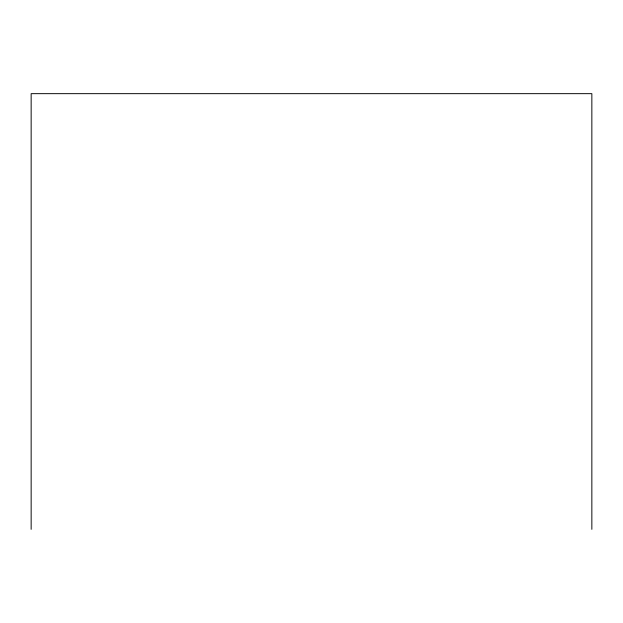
<?xml version="1.0" encoding="UTF-8"?>
<svg xmlns="http://www.w3.org/2000/svg" width="623" height="623" viewBox="0 0 623 623"><rect width="100%" height="100%" fill="white"/><g stroke="black" fill="none" stroke-linecap="round" stroke-linejoin="round"><path stroke-width="0.93" d="M591.85 529.34L591.85 93.66L31.15 93.66L31.15 529.34"/></g></svg>
